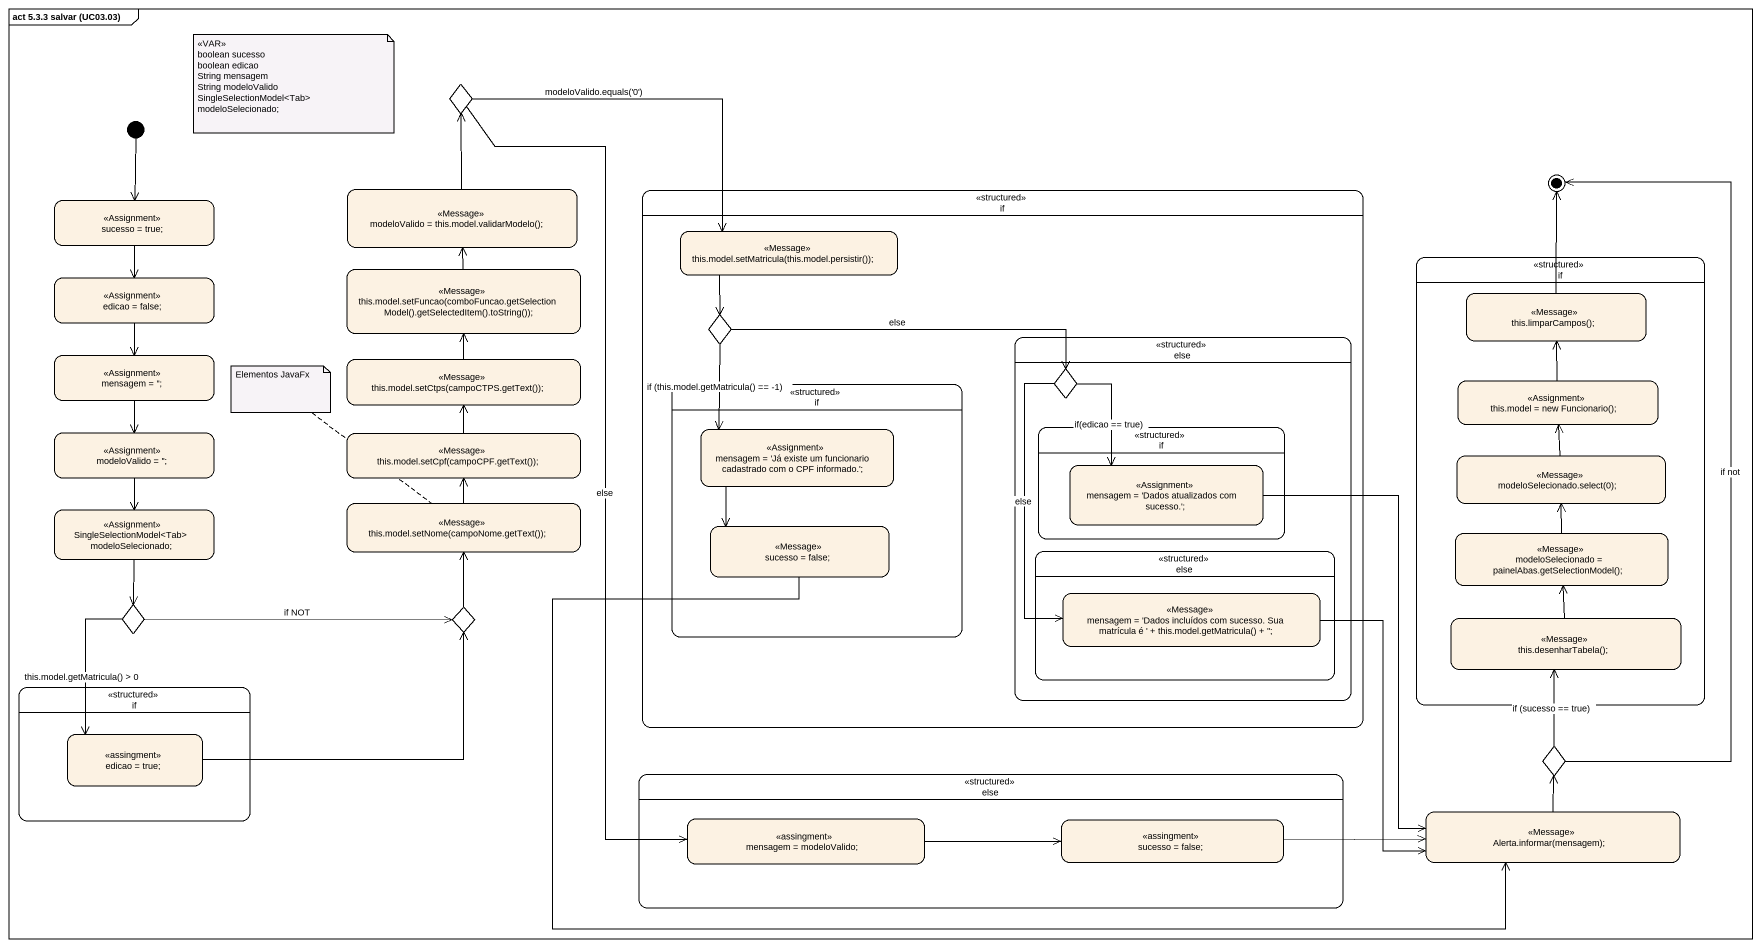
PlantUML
@startuml
mainframe act 5.3.3 salvar (UC03.03)
hide empty description
state choice1 <<choice>>
state final1 <<end>>
state "sucesso = true;" as sucesso_true <<Assignment>>
state "modeloValido = this.model.validarModelo();" as modeloValido_this_model <<Message>>
state "if" as if_ <<structured>> {
  state "this.model.setMatricula(this.model.persistir());" as this_model_setMatricula <<Message>>
  state choice2 <<choice>>
  state "else" as else_ <<structured>> {
    state choice3 <<choice>>
    state "if" as if__4 <<structured>> {
      state "mensagem = 'Dados atualizados com sucesso.';" as mensagem_Dados_atualizados <<Assignment>>
    }
    state "else" as else__2 <<structured>> {
      state "mensagem = 'Dados incluídos com sucesso. Sua matrícula é ' + this.model.getMatricula() + '';" as mensagem_Dados_incluídos <<Message>>
    }
  }
  state "if" as if__3 <<structured>> {
    state "mensagem = 'Já existe um funcionario cadastrado com o CPF informado.';" as mensagem_Já_existe_um <<Assignment>>
    state "sucesso = false;" as sucesso_false <<Message>>
  }
}
state "if" as if__2 <<structured>> {
  state "this.limparCampos();" as this_limparCampos <<Message>>
  state "this.model = new Funcionario();" as this_model_new_Funcionario <<Assignment>>
  state "modeloSelecionado.select(0);" as modeloSelecionado_select_0 <<Message>>
  state "modeloSelecionado = painelAbas.getSelectionModel();" as modeloSelecionado <<Message>>
  state "this.desenharTabela();" as this_desenharTabela <<Message>>
}
state "edicao = false;" as edicao_false <<Assignment>>
state "this.model.setFuncao(comboFuncao.getSelectionModel().getSelectedItem().toString());" as this_model_setFuncao <<Message>>
state "mensagem = '';" as mensagem <<Assignment>>
state "this.model.setCtps(campoCTPS.getText());" as this_model_setCtps <<Message>>
state "modeloValido = '';" as modeloValido <<Assignment>>
state "this.model.setCpf(campoCPF.getText());" as this_model_setCpf_campoCPF <<Message>>
state "SingleSelectionModel<Tab> modeloSelecionado;" as SingleSelectionModel_Tab <<Assignment>>
state "this.model.setNome(campoNome.getText());" as this_model_setNome <<Message>>
state choice4 <<choice>>
state choice5 <<choice>>
state "if" as if__5 <<structured>> {
  state "edicao = true;" as edicao_true <<assingment>>
}
state choice6 <<choice>>
state "else" as else__3 <<structured>> {
  state "mensagem = modeloValido;" as mensagem_modeloValido <<assingment>>
  state "sucesso = false;" as sucesso_false_2 <<assingment>>
}
state "Alerta.informar(mensagem);" as Alerta_informar_mensagem <<Message>>
[*] --> sucesso_true
choice1 -right-> this_model_setMatricula : modeloValido.equals('0')
choice1 --> mensagem_modeloValido : else
sucesso_true --> edicao_false
modeloValido_this_model -up-> choice1
this_model_setMatricula --> choice2
edicao_false --> mensagem
this_model_setFuncao -up-> modeloValido_this_model
this_limparCampos -up-> final1
choice2 -right-> choice3 : else
choice2 --> mensagem_Já_existe_um : if (this.model.getMatricula() == -1)
mensagem --> modeloValido
this_model_setCtps -up-> this_model_setFuncao
choice3 --> mensagem_Dados_atualizados : if(edicao == true)
choice3 --> mensagem_Dados_incluídos : else
this_model_new_Funcionario -up-> this_limparCampos
modeloValido --> SingleSelectionModel_Tab
this_model_setCpf_campoCPF -up-> this_model_setCtps
mensagem_Já_existe_um --> sucesso_false
modeloSelecionado_select_0 -up-> this_model_new_Funcionario
mensagem_Dados_atualizados --> Alerta_informar_mensagem
SingleSelectionModel_Tab --> choice4
this_model_setNome -up-> this_model_setCpf_campoCPF
sucesso_false -right-> Alerta_informar_mensagem
modeloSelecionado -up-> modeloSelecionado_select_0
choice4 -right-> choice5 : if NOT
choice4 --> edicao_true : this.model.getMatricula() > 0
choice5 -up-> this_model_setNome
mensagem_Dados_incluídos --> Alerta_informar_mensagem
this_desenharTabela -up-> modeloSelecionado
edicao_true -right-> choice5
choice6 -up-> final1 : if not
choice6 -up-> this_desenharTabela : if (sucesso == true)
mensagem_modeloValido -right-> sucesso_false_2
sucesso_false_2 -right-> Alerta_informar_mensagem
Alerta_informar_mensagem -up-> choice6
note as N1
  <<VAR>>
  boolean sucesso
  boolean edicao
  String mensagem
  String modeloValido
  SingleSelectionModel<Tab> modeloSelecionado;
end note
note top of this_model_setNome : Elementos JavaFx
@enduml
